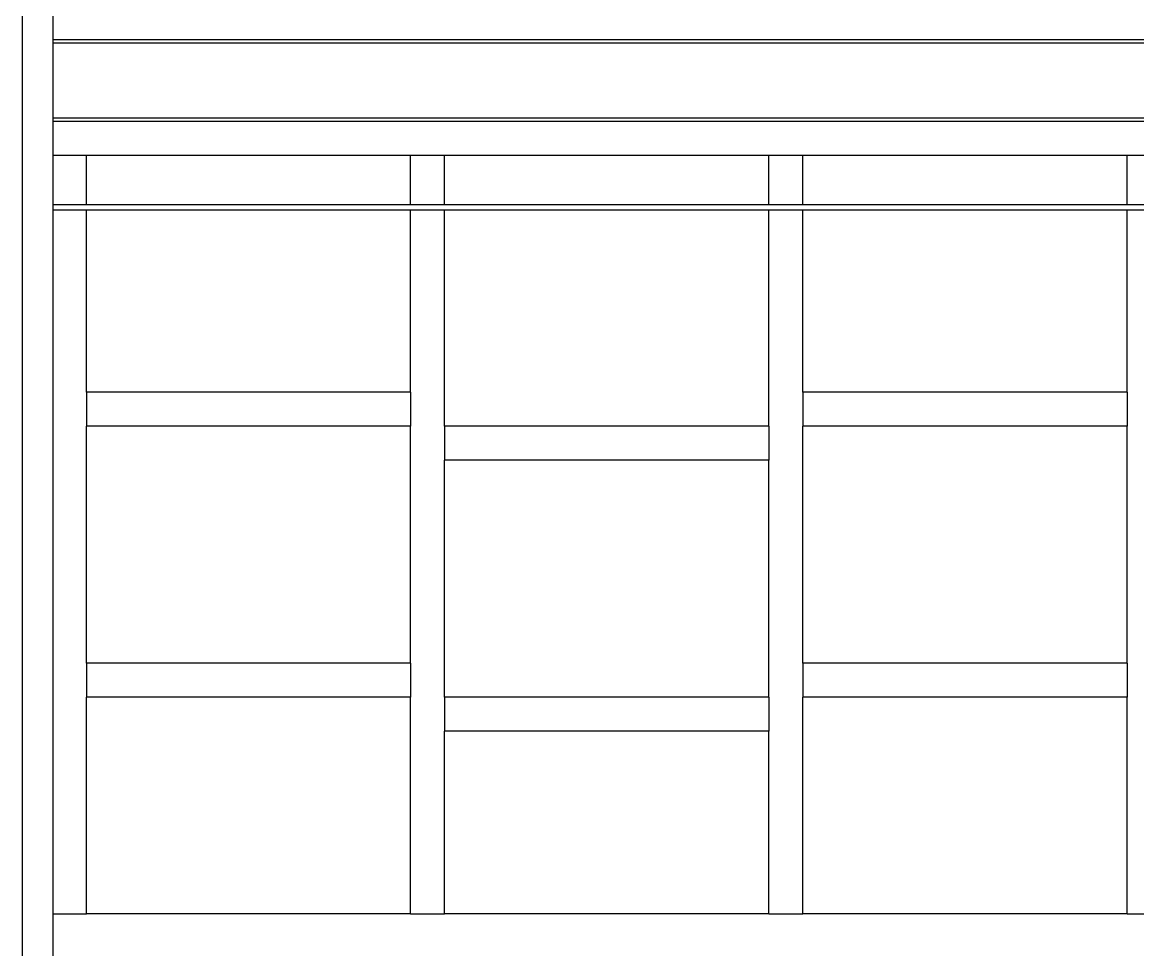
# Model space of a CAD drawing. Header units: metres. Extents: x -59 to 59, y -13 to 12.
# Drawn here: x -21.469 to -18.2, y 6.714 to 9.434 of the extents above; entities that cross this region are included whole.
import ezdxf

# ---------------------------------------------------------------- set-up
doc = ezdxf.new("R2010")
doc.units = ezdxf.units.M

msp = doc.modelspace()

# ---------------------------------------------------------------- linework, layer by layer
for p, q in [((-21.4689, 11.7079), (-21.4689, 5.7693)), ((-21.3789, 9.3836), (-21.3789, 9.4836)), ((-21.3789, 9.3836), (-17.8412, 9.3836)), ((-21.3789, 9.3738), (-21.3789, 9.3836)), ((-21.3789, 9.3738), (-17.8412, 9.3738)), ((-21.3789, 9.1534), (-21.3789, 9.3738)), ((-21.3789, 9.1534), (-17.8412, 9.1534)), ((-21.3789, 9.1436), (-21.3789, 9.1534)), ((-21.3789, 9.1436), (-17.8412, 9.1436)), ((-21.3789, 9.0436), (-21.3789, 9.1436)), ((-21.3789, 9.0436), (-21.2812, 9.0436)), ((-21.3789, 8.8996), (-21.3789, 9.0436)), ((-21.2812, 8.8996), (-21.2812, 9.0436)), ((-21.2812, 9.0436), (-20.3312, 9.0436)), ((-20.3312, 9.0436), (-20.2312, 9.0436)), ((-20.3312, 8.8996), (-20.3312, 9.0436)), ((-20.2312, 8.8996), (-20.2312, 9.0436)), ((-20.2312, 9.0436), (-19.2812, 9.0436)), ((-19.2812, 9.0436), (-19.1812, 9.0436)), ((-19.2812, 8.8996), (-19.2812, 9.0436)), ((-19.1812, 8.8996), (-19.1812, 9.0436)), ((-19.1812, 9.0436), (-18.2312, 9.0436)), ((-18.2312, 9.0436), (-18.1312, 9.0436)), ((-18.2312, 8.8996), (-18.2312, 9.0436)), ((-21.3789, 8.8996), (-21.2812, 8.8996)), ((-21.3789, 8.8836), (-21.3789, 8.8996)), ((-21.2812, 8.8996), (-20.3312, 8.8996)), ((-20.3312, 8.8996), (-20.2312, 8.8996)), ((-20.2312, 8.8996), (-19.2812, 8.8996)), ((-19.2812, 8.8996), (-19.1812, 8.8996)), ((-19.1812, 8.8996), (-18.2312, 8.8996)), ((-18.2312, 8.8996), (-18.1312, 8.8996)), ((-21.3789, 8.8836), (-21.2812, 8.8836)), ((-21.3789, 6.8193), (-21.3789, 8.8836)), ((-21.2812, 8.3493), (-21.2812, 8.8836)), ((-21.2812, 8.8836), (-20.3312, 8.8836)), ((-20.3312, 8.3493), (-20.3312, 8.8836)), ((-20.3312, 8.8836), (-20.2312, 8.8836)), ((-20.2312, 8.2493), (-20.2312, 8.8836)), ((-20.2312, 8.8836), (-19.2812, 8.8836)), ((-19.2812, 8.2493), (-19.2812, 8.8836)), ((-19.2812, 8.8836), (-19.1812, 8.8836)), ((-19.1812, 8.3493), (-19.1812, 8.8836)), ((-19.1812, 8.8836), (-18.2312, 8.8836)), ((-18.2312, 8.3493), (-18.2312, 8.8836)), ((-18.2312, 8.8836), (-18.1312, 8.8836)), ((-20.3312, 8.3493), (-21.2812, 8.3493)), ((-21.2812, 8.3493), (-21.2812, 8.2493)), ((-20.3312, 8.3493), (-20.3312, 8.2493)), ((-18.2312, 8.3493), (-19.1812, 8.3493)), ((-19.1812, 8.3493), (-19.1812, 8.2493)), ((-18.2312, 8.3493), (-18.2312, 8.2493)), ((-21.2812, 7.555), (-21.2812, 8.2493)), ((-20.3312, 8.2493), (-21.2812, 8.2493)), ((-20.3312, 7.555), (-20.3312, 8.2493)), ((-19.2812, 8.2493), (-20.2312, 8.2493)), ((-20.2312, 8.2493), (-20.2312, 8.1493)), ((-19.2812, 8.2493), (-19.2812, 8.1493)), ((-19.1812, 7.555), (-19.1812, 8.2493)), ((-18.2312, 8.2493), (-19.1812, 8.2493)), ((-18.2312, 7.555), (-18.2312, 8.2493)), ((-19.2812, 8.1493), (-20.2312, 8.1493)), ((-20.2312, 7.455), (-20.2312, 8.1493)), ((-19.2812, 7.455), (-19.2812, 8.1493)), ((-20.3312, 7.555), (-21.2812, 7.555)), ((-21.2812, 7.555), (-21.2812, 7.455)), ((-20.3312, 7.555), (-20.3312, 7.455)), ((-18.2312, 7.555), (-19.1812, 7.555)), ((-19.1812, 7.555), (-19.1812, 7.455)), ((-18.2312, 7.555), (-18.2312, 7.455)), ((-21.2812, 6.8193), (-21.2812, 7.455)), ((-20.3312, 7.455), (-21.2812, 7.455)), ((-20.3312, 6.8193), (-20.3312, 7.455)), ((-19.2812, 7.455), (-20.2312, 7.455)), ((-20.2312, 7.455), (-20.2312, 7.355)), ((-19.2812, 7.455), (-19.2812, 7.355)), ((-19.1812, 6.8193), (-19.1812, 7.455)), ((-18.2312, 7.455), (-19.1812, 7.455)), ((-18.2312, 6.8193), (-18.2312, 7.455)), ((-19.2812, 7.355), (-20.2312, 7.355)), ((-20.2312, 6.8193), (-20.2312, 7.355)), ((-19.2812, 6.8193), (-19.2812, 7.355)), ((-21.3789, 6.8193), (-21.2812, 6.8193)), ((-21.3789, 5.7693), (-21.3789, 6.8193)), ((-20.3312, 6.8193), (-21.2812, 6.8193)), ((-20.3312, 6.8193), (-20.2312, 6.8193)), ((-19.2812, 6.8193), (-20.2312, 6.8193)), ((-19.2812, 6.8193), (-19.1812, 6.8193)), ((-18.2312, 6.8193), (-19.1812, 6.8193)), ((-18.2312, 6.8193), (-18.1312, 6.8193))]:
    msp.add_line(p, q)

doc.saveas('drawing.dxf')
